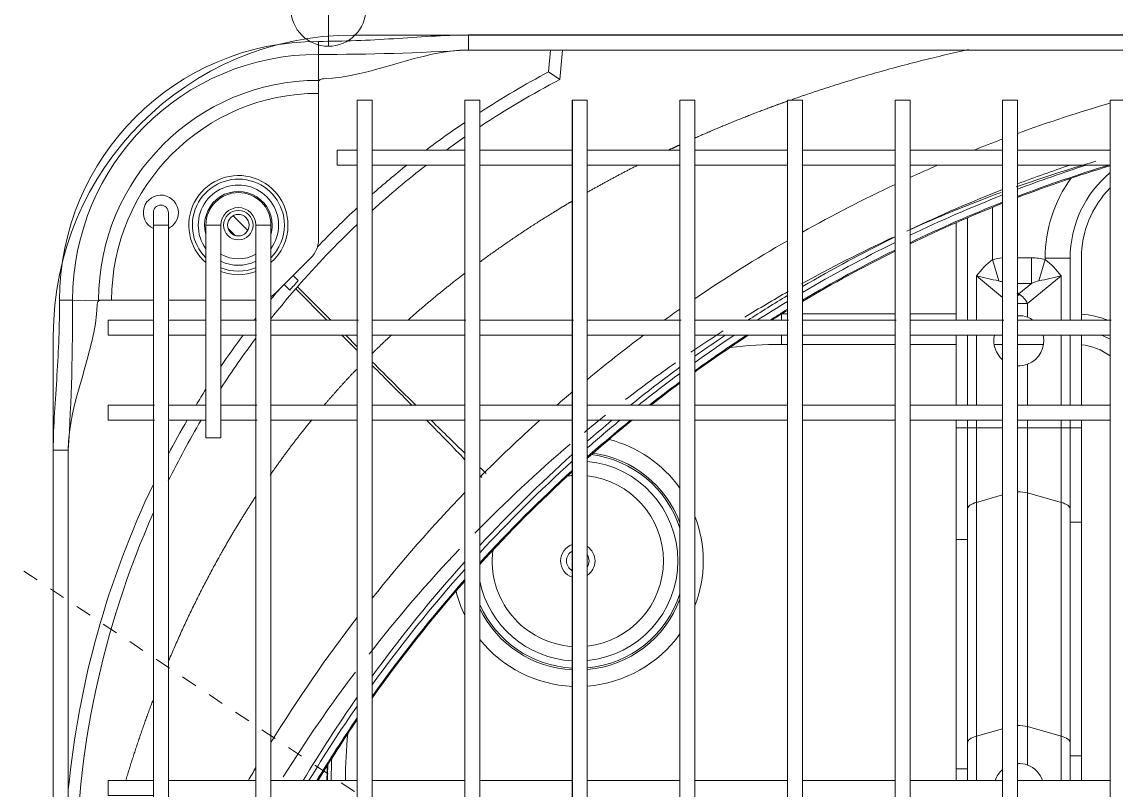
# Model space of a CAD drawing. Header units: millimetres. Extents: x 147619 to 200208, y -27981 to 8299.
# Drawn here: x 166151 to 166369.6, y -361.3 to -207.9 of the extents above; entities that cross this region are included whole.
import ezdxf

# ---------------------------------------------------------------- set-up
doc = ezdxf.new("R2010")
doc.units = ezdxf.units.MM
doc.linetypes.add('Dash', pattern=[6.35, 3.175, -3.175])
for name, color, linetype, lineweight in [('0-1', 7, 'Continuous', 5), ('A-DETL-WIDE', 7, 'Continuous', 80), ('G-IMPT', 7, 'Continuous', 5), ('M-EQPM', 7, 'Continuous', 5), ('M-EQPM-3', 7, 'Continuous', 80)]:
    doc.layers.add(name, color=color, linetype=linetype, lineweight=lineweight)
for name, color, linetype, lineweight, true_color in [('0-2', 7, 'Continuous', 5, 0x515151), ('G-IMPT-1', 5, 'Continuous', 5, 0x0000ff), ('G-IMPT-2', 7, 'Continuous', 5, 0x666666), ('M-EQPM-HDLN-1', 7, 'Dash', 5, 0x515151)]:
    doc.layers.add(name, color=color, linetype=linetype, lineweight=lineweight, true_color=true_color)

# ---------------------------------------------------------------- blocks, each defined once
blk = doc.blocks.new('TJ空调外机 - TJ空调外机1800_1200-1400100-10-003 三层空调通风平面图')
at = {"layer": 'M-EQPM-HDLN-1'}
blk.add_line((-900, 600), (900, -600), dxfattribs=at)
blk = doc.blocks.new('YXQH_AR_B9-20_rvt-1-10-003 三层空调通风平面图')
at = {"layer": '0-2'}
blk.add_blockref('TJ空调外机 - TJ空调外机1800_1200-1400100-10-003 三层空调通风平面图', (166560.01, -590.02), dxfattribs=at)
blk = doc.blocks.new('RUXYQ14BA - top_dwg-2991071-10-003 三层空调通风平面图')
at = {"layer": 'G-IMPT'}
for p, q in [((693.35, 223.41), (283.51, 223.41)), ((282.76, 203.41), (264.27, 203.41)), ((304.25, 203.41), (285.76, 203.41)), ((325.75, 203.41), (307.25, 203.41)), ((347.24, 203.41), (328.74, 203.41)), ((368.73, 203.41), (350.24, 203.41)), ((390.22, 203.41), (371.73, 203.41)), ((411.71, 203.41), (393.22, 203.41)), ((264.27, 200.42), (282.76, 200.42)), ((285.76, 200.42), (304.25, 200.42)), ((307.25, 200.42), (325.75, 200.42)), ((328.74, 200.42), (347.24, 200.42)), ((350.24, 200.42), (368.73, 200.42)), ((371.73, 200.42), (390.22, 200.42)), ((393.22, 200.42), (411.71, 200.42)), ((236.49, 190.3), (239.41, 187.38)), ((241.03, 188.42), (241.03, -336.37)), ((244.03, -336.37), (244.03, 188.42)), ((380.97, 188.93), (380.97, 169.43)), ((383.22, 189.9), (383.22, 169.43)), ((235.48, 187.78), (236.9, 186.37)), ((244.99, 174.89), (252.06, 181.96)), ((403.71, 181.83), (403.71, 169.43)), ((405.96, 181.83), (405.96, 169.43)), ((249.46, 177.33), (248.45, 178.35)), ((246.68, 176.58), (247.82, 175.44)), ((248.98, 175.68), (249.32, 176.08)), ((223.54, 173.43), (231.03, 173.43)), ((234.03, 173.43), (241.03, 173.43)), ((231.03, 169.43), (223.54, 169.43)), ((241.03, 169.43), (234.03, 169.43)), ((261.27, 169.43), (244.03, 169.43)), ((282.76, 169.43), (264.27, 169.43)), ((304.25, 169.43), (285.76, 169.43)), ((325.75, 169.43), (307.25, 169.43)), ((347.24, 169.43), (328.74, 169.43)), ((368.73, 169.43), (350.24, 169.43)), ((390.22, 169.43), (371.73, 169.43)), ((411.71, 169.43), (393.22, 169.43)), ((223.54, 166.43), (231.03, 166.43)), ((234.03, 166.43), (241.03, 166.43)), ((244.03, 166.43), (261.27, 166.43)), ((264.27, 166.43), (282.76, 166.43)), ((285.76, 166.43), (304.25, 166.43)), ((307.25, 166.43), (325.75, 166.43)), ((328.74, 166.43), (347.24, 166.43)), ((350.24, 166.43), (368.73, 166.43)), ((371.73, 166.43), (390.22, 166.43)), ((380.97, 166.43), (380.97, 152.43)), ((383.22, 166.43), (383.22, 152.43)), ((393.22, 166.43), (411.71, 166.43)), ((403.71, 166.43), (403.71, 152.43)), ((405.96, 166.43), (405.96, 152.43)), ((231.03, 152.43), (223.54, 152.43)), ((241.03, 152.43), (234.03, 152.43)), ((261.27, 152.43), (244.03, 152.43)), ((282.76, 152.43), (264.27, 152.43)), ((304.25, 152.43), (285.76, 152.43)), ((325.75, 152.43), (307.25, 152.43)), ((347.24, 152.43), (328.74, 152.43)), ((368.73, 152.43), (350.24, 152.43)), ((390.22, 152.43), (371.73, 152.43)), ((411.71, 152.43), (393.22, 152.43)), ((223.54, 149.44), (231.03, 149.44)), ((234.03, 149.44), (241.03, 149.44)), ((244.03, 149.44), (261.27, 149.44)), ((264.27, 149.44), (282.76, 149.44)), ((285.76, 149.44), (304.25, 149.44)), ((307.25, 149.44), (325.75, 149.44)), ((328.74, 149.44), (347.24, 149.44)), ((350.24, 149.44), (368.73, 149.44)), ((371.73, 149.44), (390.22, 149.44)), ((393.22, 149.44), (411.71, 149.44)), ((203.54, 143.44), (203.54, -291.39)), ((241.03, 77.46), (223.54, 77.46)), ((261.27, 77.46), (244.03, 77.46)), ((256.07, 77.47), (256.07, 77.46)), ((282.76, 77.46), (264.27, 77.46)), ((304.25, 77.46), (285.76, 77.46)), ((325.75, 77.46), (307.25, 77.46)), ((347.24, 77.46), (328.74, 77.46)), ((368.73, 77.46), (350.24, 77.46)), ((390.22, 77.46), (371.73, 77.46)), ((411.71, 77.46), (393.22, 77.46))]:
    blk.add_line(p, q, dxfattribs=at)
at = {"layer": 'G-IMPT', "flags": 128}
for points in [[(302.27, 223.41), (301.77, 217.51), (299.48, 219.03), (299.86, 223.41)], [(253.52, 185.49), (253.52, 214.75), (253.52, 216.98)], [(261.27, 203.41), (257.27, 203.41), (257.27, 200.42), (261.27, 200.42)], [(220.54, 190.92), (220.54, 188.42), (220.54, -336.37), (220.54, -338.87)], [(223.54, -338.87), (223.54, -336.37), (223.54, 188.42), (223.54, 190.92)], [(231.03, 188.42), (231.03, 145.94), (234.03, 145.94), (234.03, 188.42)], [(209.97, 173.43), (212.2, 173.43), (220.54, 173.43)], [(220.54, 169.43), (211.54, 169.43), (211.54, 166.43), (220.54, 166.43)], [(220.54, 152.43), (211.54, 152.43), (211.54, 149.44), (220.54, 149.44)], [(380.97, 149.44), (380.97, 147.91), (380.97, 125.63), (380.97, 79.77), (380.97, 77.46)], [(383.22, 149.44), (383.22, 147.91), (383.22, 125.63), (383.22, 79.77), (383.22, 77.46)], [(403.71, 149.44), (403.71, 147.91), (403.71, 129.06), (403.71, 82.37), (403.71, 77.46)], [(405.96, 149.44), (405.96, 147.91), (405.96, 129.06), (405.96, 82.37), (405.96, 77.46)], [(220.54, 77.46), (211.54, 77.46), (211.54, 74.47), (220.54, 74.47)]]:
    blk.add_lwpolyline(points, dxfattribs=at)
for points in [[(261.27, -361.36), (264.27, -361.36), (264.27, 213.41), (261.27, 213.41)], [(282.76, -361.36), (285.76, -361.36), (285.76, 213.41), (282.76, 213.41)], [(304.25, -361.36), (307.25, -361.36), (307.25, 213.41), (304.25, 213.41)], [(325.75, -361.36), (328.74, -361.36), (328.74, 213.41), (325.75, 213.41)], [(347.24, -361.36), (350.24, -361.36), (350.24, 213.41), (347.24, 213.41)], [(368.73, 213.41), (371.73, 213.41), (371.73, -361.36), (368.73, -361.36)], [(390.22, -361.36), (393.22, -361.36), (393.22, 213.41), (390.22, 213.41)], [(411.71, -361.36), (414.71, -361.36), (414.71, 213.41), (411.71, 213.41)]]:
    blk.add_lwpolyline(points, close=True, dxfattribs=at)
at = {"layer": 'G-IMPT'}
blk.add_circle((237.53, 188.42), 2.15, dxfattribs=at)
for centre, radius, start, end in [((255.52, 231.66), 7.5, 180, 360), ((385.02, 58.12), 182.23, 117.9932, 123.001), ((254.01, 217.01), 0.491, 136.5229, 182.8881), ((254.51, 216.33), 1.33, 89.2659, 129.7768), ((385.02, 58.24), 179.72, 117.5957, 123.5234), ((493.47, -68.44), 292.88, 106.2101, 110.0171), ((385.02, 58.12), 182.23, 124.1326, 127.1259), ((385.02, 58.24), 179.72, 124.678, 126.1191), ((493.47, -68.44), 292.88, 110.6428, 111.842), ((385.02, 58.24), 179.72, 127.7108, 132.2109), ((385.02, 58.12), 182.23, 128.661, 131.4975), ((493.47, -68.44), 292.88, 113.3682, 114.5621), ((493.47, -68.44), 281.09, 106.9623, 110.8956), ((493.47, -68.44), 280.89, 106.9228, 110.9111), ((425.96, 181.83), 22.24, 129.8253, 180), ((237.53, 188.42), 6.5, 90, 180), ((237.53, 188.42), 6.5, 0, 90), ((493.47, -68.44), 292.88, 115.2088, 119.2787), ((425.96, 181.83), 19.99, 135.4387, 180), ((222.04, 190.92), 3.5, 0, 244.6231), ((222.04, 190.92), 1.5, 0, 180), ((493.47, -68.44), 281.09, 111.5513, 115.666), ((493.47, -68.44), 280.89, 111.5674, 115.6856), ((222.04, 190.92), 3.5, 295.3769, 0), ((237.53, 188.42), 3.5, 0, 180), ((385.02, 58.12), 182.23, 132.7689, 136.2763), ((385.02, 58.24), 179.72, 133.5153, 139.0285), ((248.53, 185.49), 5, 314.9999, 0), ((493.47, -68.44), 292.88, 119.9535, 124.2245), ((493.47, -68.44), 281.09, 116.3461, 120.636), ((493.47, -68.44), 280.89, 116.3663, 120.6601), ((385.02, 58.01), 180.59, 138.6426, 139.4374), ((384.78, 58.01), 179.7, 139.0912, 141.5636), ((384.91, 58.01), 182.22, 139.7972, 140.6338), ((210.62, 172.44), 1.32, 140.189, 180.7683), ((209.94, 172.94), 0.489, 87.0221, 133.5669), ((241.46, 178.42), 5, 300.9451, 314.9999), ((493.47, -68.44), 292.88, 124.9371, 125.6913), ((493.47, -68.44), 281.09, 121.3491, 122.1933), ((493.47, -68.44), 280.89, 121.3739, 122.1285), ((384.91, 58.01), 182.22, 142.1449, 142.3044), ((393.47, 165.33), 5, 69.5077, 92.8738), ((393.47, 165.33), 5, 55.0229, 69.5077), ((384.91, 58.01), 182.22, 143.4867, 145.8902), ((493.47, -68.44), 292.88, 126.6849, 129.4806), ((493.47, -68.44), 280.89, 123.261, 125.906), ((493.47, -68.44), 281.09, 123.323, 125.8765), ((393.47, 165.33), 5, 167.3273, 229.4584), ((393.47, 165.33), 5, 290.4923, 12.6727), ((404.6, 152.44), 14.99, 61.6846, 68.9277), ((384.78, 58.01), 179.7, 143.1288, 147.0269), ((393.47, 165.33), 5, 267.0825, 290.4923), ((384.91, 58.01), 182.22, 147.61, 148.7878), ((493.47, -68.44), 281.09, 126.6345, 128.2053), ((493.47, -68.44), 280.89, 126.6649, 128.1534), ((493.47, -68.44), 292.88, 130.2448, 131.0487), ((384.78, 58.01), 179.7, 149.4156, 153.8099), ((384.91, 58.01), 182.22, 149.884, 152.321), ((493.47, -68.44), 292.88, 131.9342, 135.1695), ((493.47, -68.44), 280.89, 129.133, 131.5268), ((493.47, -68.44), 281.09, 129.1831, 131.4907), ((305.34, 121.33), 19.99, 0, 84.5028), ((493.47, -68.44), 281.09, 132.312, 137.6426), ((493.47, -68.44), 280.89, 132.3491, 137.6873), ((384.91, 58.01), 182.22, 154.425, 174.4291), ((493.47, -68.44), 292.88, 136.0078, 141.4969), ((384.78, 58.01), 179.7, 156.0674, 180), ((305.34, 121.34), 2.25, 118.8782, 241.1218), ((305.34, 121.34), 2.25, 0, 31.7465), ((305.34, 121.34), 2.25, 328.2535, 0), ((305.34, 121.33), 19.99, 275.4972, 0), ((493.47, -68.44), 281.09, 138.5579, 144.6284), ((493.47, -68.44), 280.89, 138.6041, 144.6859), ((305.34, 121.33), 19.99, 191.7055, 266.8928), ((493.47, -68.44), 292.88, 142.4492, 148.3956), ((493.47, -68.44), 281.09, 145.6985, 148.7291), ((493.47, -68.44), 280.89, 145.7583, 148.7043), ((346.04, 77.47), 89.96, 177.2039, 180), ((493.47, -68.44), 292.88, 149.5335, 150.1204), ((393.47, 75.87), 5, 130.5598, 161.0524), ((393.47, 75.87), 5, 69.5077, 92.9056), ((393.47, 75.87), 5, 18.8502, 69.5077)]:
    blk.add_arc(centre, radius, start, end, dxfattribs=at)
for points in [[(283.51, 223.41), (273.83, 223.41), (264.2, 218.01), (254.52, 217.65)], [(209.3, 172.43), (208.94, 162.75), (203.54, 153.12), (203.54, 143.44)]]:
    blk.add_open_spline(points, degree=3, dxfattribs=at)
at = {"layer": 'G-IMPT-1'}
blk.add_line((255.52, 246.65), (255.52, 224.16), dxfattribs=at)
at = {"layer": 'G-IMPT-2'}
for p, q in [((223.54, 188.42), (220.54, 188.42)), ((231.03, 188.42), (234.03, 188.42)), ((244.03, 188.42), (241.03, 188.42)), ((255.23, 169.43), (248.98, 175.68)), ((249.32, 176.08), (255.97, 169.43)), ((393.22, 176.77), (395.98, 176.77)), ((395.22, 170.01), (395.22, 172.76)), ((350.24, 170.69), (368.73, 170.69)), ((371.73, 170.69), (380.97, 170.69)), ((261.27, 163.39), (258.23, 166.43)), ((258.97, 166.43), (261.27, 164.13)), ((385.04, 152.43), (385.04, 166.43)), ((401.9, 152.43), (401.9, 166.43)), ((368.73, 164.59), (350.24, 164.59)), ((380.97, 164.59), (371.73, 164.59)), ((390.22, 164.59), (388.53, 164.59)), ((398.41, 164.59), (393.22, 164.59)), ((395.22, 152.43), (395.22, 160.65)), ((401.9, 86.34), (401.9, 133.04)), ((405.96, 129.06), (403.71, 129.06)), ((383.22, 125.63), (380.97, 125.63)), ((395.22, 80.55), (395.22, 88.23)), ((385.04, 77.46), (385.04, 86.34)), ((405.96, 82.37), (403.71, 82.37)), ((380.97, 79.77), (383.22, 79.77)), ((255.23, 77.46), (255.34, 77.47))]:
    blk.add_line(p, q, dxfattribs=at)
at = {"layer": 'G-IMPT-2', "flags": 128}
for points in [[(283.51, 223.41), (283.51, 226.41), (693.35, 226.41), (693.35, 223.41)], [(253.52, 225.14), (253.52, 222.54), (253.52, 217.35), (253.52, 216.98)], [(389.46, 177.29), (388.22, 181.54), (388.22, 191.98)], [(393.22, 174.91), (393.47, 174.7), (395.98, 176.77), (395.98, 181.9), (393.22, 181.9)], [(397.48, 177.29), (398.72, 181.54), (398.72, 181.83), (403.71, 181.83)], [(385.04, 169.43), (385.04, 178.27), (390.22, 174)], [(393.22, 172.76), (395.22, 172.76), (401.9, 178.27), (401.9, 169.43)], [(201.81, 173.43), (204.41, 173.43), (209.6, 173.29), (209.6, 173.43), (209.97, 173.43)], [(346.04, 169.43), (346.04, 170.69), (347.24, 170.69)], [(347.24, 164.59), (346.04, 164.59), (346.04, 166.43)], [(390.22, 147.91), (385.04, 147.91), (385.04, 149.44)], [(401.9, 149.44), (401.9, 147.91), (395.22, 147.91), (393.22, 147.91)], [(401.9, 77.46), (401.9, 86.34), (395.22, 88.23), (395.22, 134.93), (395.22, 147.91), (395.22, 149.44)], [(390.22, 134.51), (385.04, 133.04), (385.04, 147.91), (383.22, 147.91), (380.97, 147.91)], [(395.22, 134.93), (401.9, 133.04), (401.9, 147.91), (403.71, 147.91), (405.96, 147.91)], [(203.54, 143.44), (200.55, 143.44), (200.55, -291.39), (203.54, -291.39)], [(390.22, 87.81), (385.04, 86.34), (385.04, 133.04)], [(253.46, 77.47), (255.34, 77.47), (258.91, 77.47), (258.91, 77.46)], [(255.34, 77.47), (255.23, 77.47), (256.07, 77.47)]]:
    blk.add_lwpolyline(points, dxfattribs=at)
at = {"layer": 'G-IMPT-2'}
blk.add_circle((237.53, 188.42), 2.95, dxfattribs=at)
for centre, radius, start, end in [((253.52, 173.43), 51.71, 90, 180), ((254.65, 703.33), 480.79, 269.8657, 273.4414), ((253.52, 173.43), 49.11, 90, 180), ((253.52, 173.43), 43.92, 90, 180), ((253.52, 239.34), 22, 270, 270.3489), ((253.52, 173.43), 41.32, 90, 180), ((493.47, -68.44), 283.44, 108.4573, 110.7142), ((493.47, -68.44), 282.44, 107.8398, 110.7908), ((237.53, 188.42), 9.91, 0, 229.033), ((237.53, 188.42), 9.2, 0, 225.0915), ((425.96, 181.83), 27.24, 144.1774, 180), ((237.53, 188.42), 8.02, 0, 215.9289), ((237.53, 188.42), 6.75, 0, 195.7757), ((493.47, -68.44), 283.44, 111.3637, 115.4377), ((493.47, -68.44), 282.44, 111.443, 115.5342), ((237.53, 188.42), 9.2, 314.9085, 0), ((237.53, 188.42), 9.91, 310.967, 0), ((237.53, 188.42), 6.75, 344.2243, 0), ((237.53, 188.42), 8.02, 324.0711, 0), ((493.47, -68.44), 283.44, 116.1109, 120.3548), ((493.47, -68.44), 282.44, 116.2103, 120.4736), ((237.53, 188.42), 6.75, 238.7898, 301.2102), ((396.96, 169.83), 14.61, 126.7634, 144.7135), ((389.97, 169.83), 14.61, 35.2865, 53.2366), ((237.53, 188.42), 8.02, 244.15, 295.85), ((237.53, 188.42), 9.2, 247.6576, 292.3424), ((237.53, 188.42), 9.91, 249.3273, 290.6727), ((442.63, 427.54), 255.84, 256.9915, 258.005), ((344.31, 427.54), 255.84, 281.995, 283.0085), ((-276.38, 172.3), 480.8, 356.5586, 0.1343), ((493.47, -68.44), 283.44, 121.0599, 122.9408), ((493.47, -68.44), 282.44, 121.1821, 122.6266), ((404.6, 152.44), 18.25, 68.5796, 85.7129), ((493.47, -68.44), 283.44, 124.0394, 125.5334), ((493.47, -68.44), 282.44, 123.7381, 125.6783), ((346.04, 77.47), 87.13, 90, 96.7771), ((404.6, 152.44), 12.16, 54.1927, 83.5559), ((493.47, -68.44), 283.44, 126.2818, 128.8054), ((493.47, -68.44), 282.44, 126.4308, 128.5526), ((493.47, -68.44), 283.44, 129.7628, 131.0715), ((493.47, -68.44), 282.44, 129.5185, 131.2485), ((305.34, 121.33), 25.07, 35.5104, 75.5393), ((493.47, -68.44), 283.44, 131.8806, 137.1237), ((305.34, 121.33), 21.43, 17.8082, 82.5906), ((305.34, 121.33), 21.78, 20.4546, 81.7941), ((493.47, -68.44), 282.44, 132.0627, 137.3425), ((305.34, 121.33), 17.11, 93.6319, 96.6497), ((305.34, 121.33), 17.11, 0, 83.5719), ((305.34, 121.33), 25.07, 360, 20.993), ((305.34, 121.33), 17.11, 172.852, 266.3681), ((305.34, 121.34), 3.45, 108.3588, 251.6412), ((305.34, 121.34), 3.45, 0, 56.3169), ((493.47, -68.44), 283.44, 138.0222, 143.9641), ((305.34, 121.34), 3.45, 303.6831, 0), ((305.34, 121.33), 17.11, 276.4281, 0), ((305.34, 121.33), 25.07, 339.007, 0), ((493.47, -68.44), 282.44, 138.2481, 144.2437), ((305.34, 121.33), 25.07, 193.9624, 205.7818), ((305.34, 121.33), 21.43, 275.1261, 342.1918), ((305.34, 121.33), 21.78, 275.0444, 339.5454), ((305.34, 121.33), 21.43, 204.0356, 267.1022), ((305.34, 121.33), 21.78, 206.0028, 267.1483), ((305.34, 121.33), 25.07, 218.6622, 267.5227), ((305.34, 121.33), 25.07, 274.3811, 324.4896), ((493.47, -68.44), 283.44, 145.0076, 149.0174), ((493.47, -68.44), 282.44, 145.2983, 148.8956), ((346.04, 77.47), 87.13, 173.8182, 180), ((346.04, 77.47), 90.81, 178.1351, 180), ((346.04, 77.47), 90.7, 178.0171, 180)]:
    blk.add_arc(centre, radius, start, end, dxfattribs=at)
for centre, major_axis, ratio, start_param, end_param in [((399.52, 167.76), (-14.36, 11.85), 0.536964, 5.763687, 5.933046), ((387.41, 167.76), (14.36, 11.85), 0.536964, 0.350139, 0.576828), ((399.52, 167.76), (-11.36, 9.37), 0.186691, 5.809057, 5.933046), ((387.41, 167.76), (11.36, 9.37), 0.186691, 0.350139, 0.576828), ((393.47, 172.76), (1.75, 2.12), 0.536964, 0.993968, 1.11397), ((393.47, 172.76), (-1.75, 2.12), 0.536964, 4.295249, 5.289217), ((263.43, 163.53), (-29.58, 29.8), 0.026119, 1.625593, 1.927306), ((261.51, 161.59), (-29.79, 29.57), 0.026119, 4.370156, 4.645321), ((261.51, 161.59), (-29.79, 29.57), 0.026119, 3.942447, 4.260733), ((263.43, 163.53), (-29.58, 29.8), 0.026119, 2.039718, 2.312428), ((263.43, 163.53), (-29.58, 29.8), 0.026119, 2.458279, 2.522392), ((261.51, 161.59), (-29.79, 29.57), 0.026119, 3.761698, 3.781723), ((393.47, 134.2), (2.75, 0), 0.342874, 0.880829, 1.661831), ((388.22, 131.72), (5, 0), 0.342874, 2.260763, 3.141593), ((398.72, 131.72), (5, 0), 0.342874, 0, 0.880829), ((393.47, 87.51), (2.75, 0), 0.342874, 0.880829, 1.661831), ((388.22, 85.02), (5, 0), 0.342874, 2.260763, 3.141593), ((398.72, 85.02), (5, 0), 0.342874, 0, 0.880829)]:
    blk.add_ellipse(centre, major_axis=major_axis, ratio=ratio, start_param=start_param, end_param=end_param, dxfattribs=at)
for points, degree, knots in [([(253.52, 225.14), (256.03, 225.14), (258.53, 225.19), (263.53, 225.38), (266.03, 225.51), (271.02, 225.83), (273.52, 226.01), (278.51, 226.3), (281.01, 226.41), (283.51, 226.41)], 3, [0, 0, 0, 0, 0.25, 0.25, 0.5, 0.5, 0.75, 0.75, 1, 1, 1, 1]), ([(328.72, 205.81), (335.86, 208.99), (343.34, 211.78), (345.26, 212.5), (347.2, 213.19)], 2, [0.4166586, 0.4166586, 0.4166586, 0.5, 0.5, 0.5228641, 0.5228641, 0.5228641]), ([(285.72, 181.01), (292.99, 186.37), (300.87, 191.21), (302.53, 192.23), (304.22, 193.22)], 2, [0.1543094, 0.1543094, 0.1543094, 0.25, 0.25, 0.2708771, 0.2708771, 0.2708771]), ([(271.49, 169.53), (276.24, 173.73), (281.32, 177.68), (281.99, 178.21), (282.68, 178.73)], 2, [0.05843563, 0.05843563, 0.05843563, 0.125, 0.125, 0.13412664, 0.13412664, 0.13412664]), ([(200.55, 143.44), (200.55, 145.94), (200.65, 148.44), (200.95, 153.44), (201.13, 155.93), (201.44, 160.93), (201.58, 163.42), (201.76, 168.42), (201.81, 170.92), (201.81, 173.43)], 3, [0, 0, 0, 0, 0.25, 0.25, 0.5, 0.5, 0.75, 0.75, 1, 1, 1, 1]), ([(243.85, 138.44), (247.17, 143.23), (250.75, 147.72), (251.46, 148.62), (252.19, 149.51)], 2, [0.79672013, 0.79672013, 0.79672013, 0.875, 0.875, 0.8902671, 0.8902671, 0.8902671]), ([(223.49, 101.12), (228.07, 112.04), (233.63, 122.03), (236.66, 127.48), (239.96, 132.63), (240.46, 133.4), (240.96, 134.17)], 2, [0.5091326, 0.5091326, 0.5091326, 0.6666667, 0.6666667, 0.75, 0.75, 0.7621915, 0.7621915, 0.7621915])]:
    blk.add_open_spline(points, degree=degree, knots=knots, dxfattribs=at)
for points in [[(348.15, 213.52), (364.95, 219.44), (383.44, 223.5)], [(323.56, 203.45), (324.64, 203.96), (325.72, 204.46)], [(307.22, 194.96), (312.24, 197.83), (317.48, 200.48)], [(264.24, 162.77), (266.19, 164.68), (268.2, 166.54)], [(254.76, 152.58), (257.89, 156.24), (261.18, 159.66)], [(215.03, 77.49), (217.5, 85.69), (220.44, 93.46)]]:
    blk.add_open_spline(points, degree=2, dxfattribs=at)
blk = doc.blocks.new('RUXYQ14BA - top_dwg-V221-10-003 三层空调通风平面图')
at = {"layer": 'A-DETL-WIDE'}
blk.add_ellipse((393.47, 172.76), major_axis=(1.75, 2.12), ratio=0.536964, start_param=0.993968, end_param=1.11397, dxfattribs=at)
at = {"layer": 'G-IMPT'}
for p, q in [((693.35, 223.41), (283.51, 223.41)), ((282.76, 203.41), (264.27, 203.41)), ((304.25, 203.41), (285.76, 203.41)), ((325.75, 203.41), (307.25, 203.41)), ((347.24, 203.41), (328.74, 203.41)), ((368.73, 203.41), (350.24, 203.41)), ((390.22, 203.41), (371.73, 203.41)), ((411.71, 203.41), (393.22, 203.41)), ((264.27, 200.42), (282.76, 200.42)), ((285.76, 200.42), (304.25, 200.42)), ((307.25, 200.42), (325.75, 200.42)), ((328.74, 200.42), (347.24, 200.42)), ((350.24, 200.42), (368.73, 200.42)), ((371.73, 200.42), (390.22, 200.42)), ((393.22, 200.42), (411.71, 200.42)), ((236.49, 190.3), (239.41, 187.38)), ((241.03, 188.42), (241.03, -336.37)), ((244.03, -336.37), (244.03, 188.42)), ((380.97, 188.93), (380.97, 169.43)), ((383.22, 189.9), (383.22, 169.43)), ((235.48, 187.78), (236.9, 186.37)), ((244.99, 174.89), (252.06, 181.96)), ((403.71, 181.83), (403.71, 169.43)), ((405.96, 181.83), (405.96, 169.43)), ((249.46, 177.33), (248.45, 178.35)), ((246.68, 176.58), (247.82, 175.44)), ((248.98, 175.68), (249.32, 176.08)), ((223.54, 173.43), (231.03, 173.43)), ((234.03, 173.43), (241.03, 173.43)), ((231.03, 169.43), (223.54, 169.43)), ((241.03, 169.43), (234.03, 169.43)), ((261.27, 169.43), (244.03, 169.43)), ((282.76, 169.43), (264.27, 169.43)), ((304.25, 169.43), (285.76, 169.43)), ((325.75, 169.43), (307.25, 169.43)), ((347.24, 169.43), (328.74, 169.43)), ((368.73, 169.43), (350.24, 169.43)), ((390.22, 169.43), (371.73, 169.43)), ((411.71, 169.43), (393.22, 169.43)), ((223.54, 166.43), (231.03, 166.43)), ((234.03, 166.43), (241.03, 166.43)), ((244.03, 166.43), (261.27, 166.43)), ((264.27, 166.43), (282.76, 166.43)), ((285.76, 166.43), (304.25, 166.43)), ((307.25, 166.43), (325.75, 166.43)), ((328.74, 166.43), (347.24, 166.43)), ((350.24, 166.43), (368.73, 166.43)), ((371.73, 166.43), (390.22, 166.43)), ((380.97, 166.43), (380.97, 152.43)), ((383.22, 166.43), (383.22, 152.43)), ((393.22, 166.43), (411.71, 166.43)), ((403.71, 166.43), (403.71, 152.43)), ((405.96, 166.43), (405.96, 152.43)), ((231.03, 152.43), (223.54, 152.43)), ((241.03, 152.43), (234.03, 152.43)), ((261.27, 152.43), (244.03, 152.43)), ((282.76, 152.43), (264.27, 152.43)), ((304.25, 152.43), (285.76, 152.43)), ((325.75, 152.43), (307.25, 152.43)), ((347.24, 152.43), (328.74, 152.43)), ((368.73, 152.43), (350.24, 152.43)), ((390.22, 152.43), (371.73, 152.43)), ((411.71, 152.43), (393.22, 152.43)), ((223.54, 149.44), (231.03, 149.44)), ((234.03, 149.44), (241.03, 149.44)), ((244.03, 149.44), (261.27, 149.44)), ((264.27, 149.44), (282.76, 149.44)), ((285.76, 149.44), (304.25, 149.44)), ((307.25, 149.44), (325.75, 149.44)), ((328.74, 149.44), (347.24, 149.44)), ((350.24, 149.44), (368.73, 149.44)), ((371.73, 149.44), (390.22, 149.44)), ((393.22, 149.44), (411.71, 149.44)), ((203.54, 143.44), (203.54, -291.39)), ((241.03, 77.46), (223.54, 77.46)), ((261.27, 77.46), (244.03, 77.46)), ((256.07, 77.47), (256.07, 77.46)), ((282.76, 77.46), (264.27, 77.46)), ((304.25, 77.46), (285.76, 77.46)), ((325.75, 77.46), (307.25, 77.46)), ((347.24, 77.46), (328.74, 77.46)), ((368.73, 77.46), (350.24, 77.46)), ((390.22, 77.46), (371.73, 77.46)), ((411.71, 77.46), (393.22, 77.46))]:
    blk.add_line(p, q, dxfattribs=at)
at = {"layer": 'G-IMPT', "flags": 128}
for points in [[(302.27, 223.41), (301.77, 217.51), (299.48, 219.03), (299.86, 223.41)], [(253.52, 185.49), (253.52, 214.75), (253.52, 216.98)], [(261.27, 203.41), (257.27, 203.41), (257.27, 200.42), (261.27, 200.42)], [(220.54, 190.92), (220.54, 188.42), (220.54, -336.37), (220.54, -338.87)], [(223.54, -338.87), (223.54, -336.37), (223.54, 188.42), (223.54, 190.92)], [(231.03, 188.42), (231.03, 145.94), (234.03, 145.94), (234.03, 188.42)], [(209.97, 173.43), (212.2, 173.43), (220.54, 173.43)], [(220.54, 169.43), (211.54, 169.43), (211.54, 166.43), (220.54, 166.43)], [(220.54, 152.43), (211.54, 152.43), (211.54, 149.44), (220.54, 149.44)], [(380.97, 149.44), (380.97, 147.91), (380.97, 125.63), (380.97, 79.77), (380.97, 77.46)], [(383.22, 149.44), (383.22, 147.91), (383.22, 125.63), (383.22, 79.77), (383.22, 77.46)], [(403.71, 149.44), (403.71, 147.91), (403.71, 129.06), (403.71, 82.37), (403.71, 77.46)], [(405.96, 149.44), (405.96, 147.91), (405.96, 129.06), (405.96, 82.37), (405.96, 77.46)], [(220.54, 77.46), (211.54, 77.46), (211.54, 74.47), (220.54, 74.47)]]:
    blk.add_lwpolyline(points, dxfattribs=at)
for points in [[(261.27, -361.36), (264.27, -361.36), (264.27, 213.41), (261.27, 213.41)], [(282.76, -361.36), (285.76, -361.36), (285.76, 213.41), (282.76, 213.41)], [(304.25, -361.36), (307.25, -361.36), (307.25, 213.41), (304.25, 213.41)], [(325.75, -361.36), (328.74, -361.36), (328.74, 213.41), (325.75, 213.41)], [(347.24, -361.36), (350.24, -361.36), (350.24, 213.41), (347.24, 213.41)], [(368.73, 213.41), (371.73, 213.41), (371.73, -361.36), (368.73, -361.36)], [(390.22, -361.36), (393.22, -361.36), (393.22, 213.41), (390.22, 213.41)], [(411.71, -361.36), (414.71, -361.36), (414.71, 213.41), (411.71, 213.41)]]:
    blk.add_lwpolyline(points, close=True, dxfattribs=at)
at = {"layer": 'G-IMPT'}
blk.add_circle((237.53, 188.42), 2.15, dxfattribs=at)
for centre, radius, start, end in [((255.52, 231.66), 7.5, 180, 360), ((385.02, 58.12), 182.23, 117.9932, 123.001), ((254.01, 217.01), 0.491, 136.5229, 182.8881), ((254.51, 216.33), 1.33, 89.2659, 129.7768), ((385.02, 58.24), 179.72, 117.5957, 123.5234), ((493.47, -68.44), 292.88, 106.2101, 110.0171), ((385.02, 58.12), 182.23, 124.1326, 127.1259), ((385.02, 58.24), 179.72, 124.678, 126.1191), ((493.47, -68.44), 292.88, 110.6428, 111.842), ((385.02, 58.24), 179.72, 127.7108, 132.2109), ((385.02, 58.12), 182.23, 128.661, 131.4975), ((493.47, -68.44), 292.88, 113.3682, 114.5621), ((493.47, -68.44), 281.09, 106.9623, 110.8956), ((493.47, -68.44), 280.89, 106.9228, 110.9111), ((425.96, 181.83), 22.24, 129.8253, 180), ((237.53, 188.42), 6.5, 90, 180), ((237.53, 188.42), 6.5, 0, 90), ((493.47, -68.44), 292.88, 115.2088, 119.2787), ((425.96, 181.83), 19.99, 135.4387, 180), ((222.04, 190.92), 3.5, 0, 244.6231), ((222.04, 190.92), 1.5, 0, 180), ((493.47, -68.44), 281.09, 111.5513, 115.666), ((493.47, -68.44), 280.89, 111.5674, 115.6856), ((222.04, 190.92), 3.5, 295.3769, 0), ((237.53, 188.42), 3.5, 0, 180), ((385.02, 58.12), 182.23, 132.7689, 136.2763), ((385.02, 58.24), 179.72, 133.5153, 139.0285), ((248.53, 185.49), 5, 314.9999, 0), ((493.47, -68.44), 292.88, 119.9535, 124.2245), ((493.47, -68.44), 281.09, 116.3461, 120.636), ((493.47, -68.44), 280.89, 116.3663, 120.6601), ((385.02, 58.01), 180.59, 138.6426, 139.4374), ((384.78, 58.01), 179.7, 139.0912, 141.5636), ((384.91, 58.01), 182.22, 139.7972, 140.6338), ((210.62, 172.44), 1.32, 140.189, 180.7683), ((209.94, 172.94), 0.489, 87.0221, 133.5669), ((241.46, 178.42), 5, 300.9451, 314.9999), ((493.47, -68.44), 292.88, 124.9371, 125.6913), ((493.47, -68.44), 281.09, 121.3491, 122.1933), ((493.47, -68.44), 280.89, 121.3739, 122.1285), ((384.91, 58.01), 182.22, 142.1449, 142.3044), ((393.47, 165.33), 5, 69.5077, 92.8738), ((393.47, 165.33), 5, 55.0229, 69.5077), ((384.91, 58.01), 182.22, 143.4867, 145.8902), ((493.47, -68.44), 292.88, 126.6849, 129.4806), ((493.47, -68.44), 280.89, 123.261, 125.906), ((493.47, -68.44), 281.09, 123.323, 125.8765), ((393.47, 165.33), 5, 167.3273, 229.4584), ((393.47, 165.33), 5, 290.4923, 12.6727), ((404.6, 152.44), 14.99, 61.6846, 68.9277), ((384.78, 58.01), 179.7, 143.1288, 147.0269), ((393.47, 165.33), 5, 267.0825, 290.4923), ((384.91, 58.01), 182.22, 147.61, 148.7878), ((493.47, -68.44), 281.09, 126.6345, 128.2053), ((493.47, -68.44), 280.89, 126.6649, 128.1534), ((493.47, -68.44), 292.88, 130.2448, 131.0487), ((384.78, 58.01), 179.7, 149.4156, 153.8099), ((384.91, 58.01), 182.22, 149.884, 152.321), ((493.47, -68.44), 292.88, 131.9342, 135.1695), ((493.47, -68.44), 280.89, 129.133, 131.5268), ((493.47, -68.44), 281.09, 129.1831, 131.4907), ((305.34, 121.33), 19.99, 0, 84.5028), ((493.47, -68.44), 281.09, 132.312, 137.6426), ((493.47, -68.44), 280.89, 132.3491, 137.6873), ((384.91, 58.01), 182.22, 154.425, 174.4291), ((493.47, -68.44), 292.88, 136.0078, 141.4969), ((384.78, 58.01), 179.7, 156.0674, 180), ((305.34, 121.34), 2.25, 118.8782, 241.1218), ((305.34, 121.34), 2.25, 0, 31.7465), ((305.34, 121.34), 2.25, 328.2535, 0), ((305.34, 121.33), 19.99, 275.4972, 0), ((493.47, -68.44), 281.09, 138.5579, 144.6284), ((493.47, -68.44), 280.89, 138.6041, 144.6859), ((305.34, 121.33), 19.99, 191.7055, 266.8928), ((493.47, -68.44), 292.88, 142.4492, 148.3956), ((493.47, -68.44), 281.09, 145.6985, 148.7291), ((493.47, -68.44), 280.89, 145.7583, 148.7043), ((346.04, 77.47), 89.96, 177.2039, 180), ((493.47, -68.44), 292.88, 149.5335, 150.1204), ((393.47, 75.87), 5, 130.5598, 161.0524), ((393.47, 75.87), 5, 69.5077, 92.9056), ((393.47, 75.87), 5, 18.8502, 69.5077)]:
    blk.add_arc(centre, radius, start, end, dxfattribs=at)
for points in [[(283.51, 223.41), (273.83, 223.41), (264.2, 218.01), (254.52, 217.65)], [(209.3, 172.43), (208.94, 162.75), (203.54, 153.12), (203.54, 143.44)]]:
    blk.add_open_spline(points, degree=3, dxfattribs=at)
at = {"layer": 'G-IMPT-1'}
blk.add_line((255.52, 246.65), (255.52, 224.16), dxfattribs=at)
at = {"layer": 'G-IMPT-2'}
for p, q in [((223.54, 188.42), (220.54, 188.42)), ((231.03, 188.42), (234.03, 188.42)), ((244.03, 188.42), (241.03, 188.42)), ((255.23, 169.43), (248.98, 175.68)), ((249.32, 176.08), (255.97, 169.43)), ((393.22, 176.77), (395.98, 176.77)), ((395.22, 170.01), (395.22, 172.76)), ((350.24, 170.69), (368.73, 170.69)), ((371.73, 170.69), (380.97, 170.69)), ((261.27, 163.39), (258.23, 166.43)), ((258.97, 166.43), (261.27, 164.13)), ((385.04, 152.43), (385.04, 166.43)), ((401.9, 152.43), (401.9, 166.43)), ((368.73, 164.59), (350.24, 164.59)), ((380.97, 164.59), (371.73, 164.59)), ((390.22, 164.59), (388.53, 164.59)), ((398.41, 164.59), (393.22, 164.59)), ((395.22, 152.43), (395.22, 160.65)), ((401.9, 86.34), (401.9, 133.04)), ((405.96, 129.06), (403.71, 129.06)), ((383.22, 125.63), (380.97, 125.63)), ((395.22, 80.55), (395.22, 88.23)), ((385.04, 77.46), (385.04, 86.34)), ((405.96, 82.37), (403.71, 82.37)), ((380.97, 79.77), (383.22, 79.77)), ((255.23, 77.46), (255.34, 77.47))]:
    blk.add_line(p, q, dxfattribs=at)
at = {"layer": 'G-IMPT-2', "flags": 128}
for points in [[(283.51, 223.41), (283.51, 226.41), (693.35, 226.41), (693.35, 223.41)], [(253.52, 225.14), (253.52, 222.54), (253.52, 217.35), (253.52, 216.98)], [(389.46, 177.29), (388.22, 181.54), (388.22, 191.98)], [(393.22, 174.91), (393.47, 174.7), (395.98, 176.77), (395.98, 181.9), (393.22, 181.9)], [(397.48, 177.29), (398.72, 181.54), (398.72, 181.83), (403.71, 181.83)], [(385.04, 169.43), (385.04, 178.27), (390.22, 174)], [(393.22, 172.76), (395.22, 172.76), (401.9, 178.27), (401.9, 169.43)], [(201.81, 173.43), (204.41, 173.43), (209.6, 173.29), (209.6, 173.43), (209.97, 173.43)], [(346.04, 169.43), (346.04, 170.69), (347.24, 170.69)], [(347.24, 164.59), (346.04, 164.59), (346.04, 166.43)], [(390.22, 147.91), (385.04, 147.91), (385.04, 149.44)], [(401.9, 149.44), (401.9, 147.91), (395.22, 147.91), (393.22, 147.91)], [(401.9, 77.46), (401.9, 86.34), (395.22, 88.23), (395.22, 134.93), (395.22, 147.91), (395.22, 149.44)], [(390.22, 134.51), (385.04, 133.04), (385.04, 147.91), (383.22, 147.91), (380.97, 147.91)], [(395.22, 134.93), (401.9, 133.04), (401.9, 147.91), (403.71, 147.91), (405.96, 147.91)], [(203.54, 143.44), (200.55, 143.44), (200.55, -291.39), (203.54, -291.39)], [(390.22, 87.81), (385.04, 86.34), (385.04, 133.04)], [(253.46, 77.47), (255.34, 77.47), (258.91, 77.47), (258.91, 77.46)], [(255.34, 77.47), (255.23, 77.47), (256.07, 77.47)]]:
    blk.add_lwpolyline(points, dxfattribs=at)
at = {"layer": 'G-IMPT-2'}
blk.add_circle((237.53, 188.42), 2.95, dxfattribs=at)
for centre, radius, start, end in [((253.52, 173.43), 51.71, 90, 180), ((254.65, 703.33), 480.79, 269.8657, 273.4414), ((253.52, 173.43), 49.11, 90, 180), ((253.52, 173.43), 43.92, 90, 180), ((253.52, 239.34), 22, 270, 270.3489), ((253.52, 173.43), 41.32, 90, 180), ((493.47, -68.44), 283.44, 108.4573, 110.7142), ((493.47, -68.44), 282.44, 107.8398, 110.7908), ((237.53, 188.42), 9.91, 0, 229.033), ((237.53, 188.42), 9.2, 0, 225.0915), ((425.96, 181.83), 27.24, 144.1774, 180), ((237.53, 188.42), 8.02, 0, 215.9289), ((237.53, 188.42), 6.75, 0, 195.7757), ((493.47, -68.44), 283.44, 111.3637, 115.4377), ((493.47, -68.44), 282.44, 111.443, 115.5342), ((237.53, 188.42), 9.2, 314.9085, 0), ((237.53, 188.42), 9.91, 310.967, 0), ((237.53, 188.42), 6.75, 344.2243, 0), ((237.53, 188.42), 8.02, 324.0711, 0), ((493.47, -68.44), 283.44, 116.1109, 120.3548), ((493.47, -68.44), 282.44, 116.2103, 120.4736), ((237.53, 188.42), 6.75, 238.7898, 301.2102), ((396.96, 169.83), 14.61, 126.7634, 144.7135), ((389.97, 169.83), 14.61, 35.2865, 53.2366), ((237.53, 188.42), 8.02, 244.15, 295.85), ((237.53, 188.42), 9.2, 247.6576, 292.3424), ((237.53, 188.42), 9.91, 249.3273, 290.6727), ((442.63, 427.54), 255.84, 256.9915, 258.005), ((344.31, 427.54), 255.84, 281.995, 283.0085), ((-276.38, 172.3), 480.8, 356.5586, 0.1343), ((493.47, -68.44), 283.44, 121.0599, 122.9408), ((493.47, -68.44), 282.44, 121.1821, 122.6266), ((404.6, 152.44), 18.25, 68.5796, 85.7129), ((493.47, -68.44), 283.44, 124.0394, 125.5334), ((493.47, -68.44), 282.44, 123.7381, 125.6783), ((346.04, 77.47), 87.13, 90, 96.7771), ((404.6, 152.44), 12.16, 54.1927, 83.5559), ((493.47, -68.44), 283.44, 126.2818, 128.8054), ((493.47, -68.44), 282.44, 126.4308, 128.5526), ((493.47, -68.44), 283.44, 129.7628, 131.0715), ((493.47, -68.44), 282.44, 129.5185, 131.2485), ((305.34, 121.33), 25.07, 35.5104, 75.5393), ((493.47, -68.44), 283.44, 131.8806, 137.1237), ((305.34, 121.33), 21.43, 17.8082, 82.5906), ((305.34, 121.33), 21.78, 20.4546, 81.7941), ((493.47, -68.44), 282.44, 132.0627, 137.3425), ((305.34, 121.33), 17.11, 93.6319, 96.6497), ((305.34, 121.33), 17.11, 0, 83.5719), ((305.34, 121.33), 25.07, 360, 20.993), ((305.34, 121.33), 17.11, 172.852, 266.3681), ((305.34, 121.34), 3.45, 108.3588, 251.6412), ((305.34, 121.34), 3.45, 0, 56.3169), ((493.47, -68.44), 283.44, 138.0222, 143.9641), ((305.34, 121.34), 3.45, 303.6831, 0), ((305.34, 121.33), 17.11, 276.4281, 0), ((305.34, 121.33), 25.07, 339.007, 0), ((493.47, -68.44), 282.44, 138.2481, 144.2437), ((305.34, 121.33), 25.07, 193.9624, 205.7818), ((305.34, 121.33), 21.43, 275.1261, 342.1918), ((305.34, 121.33), 21.78, 275.0444, 339.5454), ((305.34, 121.33), 21.43, 204.0356, 267.1022), ((305.34, 121.33), 21.78, 206.0028, 267.1483), ((305.34, 121.33), 25.07, 218.6622, 267.5227), ((305.34, 121.33), 25.07, 274.3811, 324.4896), ((493.47, -68.44), 283.44, 145.0076, 149.0174), ((493.47, -68.44), 282.44, 145.2983, 148.8956), ((346.04, 77.47), 87.13, 173.8182, 180), ((346.04, 77.47), 90.81, 178.1351, 180), ((346.04, 77.47), 90.7, 178.0171, 180)]:
    blk.add_arc(centre, radius, start, end, dxfattribs=at)
for centre, major_axis, ratio, start_param, end_param in [((399.52, 167.76), (-14.36, 11.85), 0.536964, 5.763687, 5.933046), ((387.41, 167.76), (14.36, 11.85), 0.536964, 0.350139, 0.576828), ((399.52, 167.76), (-11.36, 9.37), 0.186691, 5.809057, 5.933046), ((387.41, 167.76), (11.36, 9.37), 0.186691, 0.350139, 0.576828), ((393.47, 172.76), (1.75, 2.12), 0.536964, 0.993968, 1.11397), ((393.47, 172.76), (-1.75, 2.12), 0.536964, 4.295249, 5.289217), ((263.43, 163.53), (-29.58, 29.8), 0.026119, 1.625593, 1.927306), ((261.51, 161.59), (-29.79, 29.57), 0.026119, 4.370156, 4.645321), ((261.51, 161.59), (-29.79, 29.57), 0.026119, 3.942447, 4.260733), ((263.43, 163.53), (-29.58, 29.8), 0.026119, 2.039718, 2.312428), ((263.43, 163.53), (-29.58, 29.8), 0.026119, 2.458279, 2.522392), ((261.51, 161.59), (-29.79, 29.57), 0.026119, 3.761698, 3.781723), ((393.47, 134.2), (2.75, 0), 0.342874, 0.880829, 1.661831), ((388.22, 131.72), (5, 0), 0.342874, 2.260763, 3.141593), ((398.72, 131.72), (5, 0), 0.342874, 0, 0.880829), ((393.47, 87.51), (2.75, 0), 0.342874, 0.880829, 1.661831), ((388.22, 85.02), (5, 0), 0.342874, 2.260763, 3.141593), ((398.72, 85.02), (5, 0), 0.342874, 0, 0.880829)]:
    blk.add_ellipse(centre, major_axis=major_axis, ratio=ratio, start_param=start_param, end_param=end_param, dxfattribs=at)
for points, degree, knots in [([(253.52, 225.14), (256.03, 225.14), (258.53, 225.19), (263.53, 225.38), (266.03, 225.51), (271.02, 225.83), (273.52, 226.01), (278.51, 226.3), (281.01, 226.41), (283.51, 226.41)], 3, [0, 0, 0, 0, 0.25, 0.25, 0.5, 0.5, 0.75, 0.75, 1, 1, 1, 1]), ([(328.72, 205.81), (335.86, 208.99), (343.34, 211.78), (345.26, 212.5), (347.2, 213.19)], 2, [0.4166586, 0.4166586, 0.4166586, 0.5, 0.5, 0.5228641, 0.5228641, 0.5228641]), ([(285.72, 181.01), (292.99, 186.37), (300.87, 191.21), (302.53, 192.23), (304.22, 193.22)], 2, [0.1543094, 0.1543094, 0.1543094, 0.25, 0.25, 0.2708771, 0.2708771, 0.2708771]), ([(271.49, 169.53), (276.24, 173.73), (281.32, 177.68), (281.99, 178.21), (282.68, 178.73)], 2, [0.05843563, 0.05843563, 0.05843563, 0.125, 0.125, 0.13412664, 0.13412664, 0.13412664]), ([(200.55, 143.44), (200.55, 145.94), (200.65, 148.44), (200.95, 153.44), (201.13, 155.93), (201.44, 160.93), (201.58, 163.42), (201.76, 168.42), (201.81, 170.92), (201.81, 173.43)], 3, [0, 0, 0, 0, 0.25, 0.25, 0.5, 0.5, 0.75, 0.75, 1, 1, 1, 1]), ([(243.85, 138.44), (247.17, 143.23), (250.75, 147.72), (251.46, 148.62), (252.19, 149.51)], 2, [0.79672013, 0.79672013, 0.79672013, 0.875, 0.875, 0.8902671, 0.8902671, 0.8902671]), ([(223.49, 101.12), (228.07, 112.04), (233.63, 122.03), (236.66, 127.48), (239.96, 132.63), (240.46, 133.4), (240.96, 134.17)], 2, [0.5091326, 0.5091326, 0.5091326, 0.6666667, 0.6666667, 0.75, 0.75, 0.7621915, 0.7621915, 0.7621915])]:
    blk.add_open_spline(points, degree=degree, knots=knots, dxfattribs=at)
for points in [[(348.15, 213.52), (364.95, 219.44), (383.44, 223.5)], [(323.56, 203.45), (324.64, 203.96), (325.72, 204.46)], [(307.22, 194.96), (312.24, 197.83), (317.48, 200.48)], [(264.24, 162.77), (266.19, 164.68), (268.2, 166.54)], [(254.76, 152.58), (257.89, 156.24), (261.18, 159.66)], [(215.03, 77.49), (217.5, 85.69), (220.44, 93.46)]]:
    blk.add_open_spline(points, degree=2, dxfattribs=at)
blk = doc.blocks.new('RUXYQ14BA - RUXYQ14BA-2991177-10-003 三层空调通风平面图')
at = {"layer": 'M-EQPM'}
for p, q in [((-532.76, 739.5), (-76.99, 739.5)), ((-529.04, 726.51), (-532.04, 726.51)), ((-532.04, 726.51), (-532.04, 151.74)), ((-529.04, 151.74), (-529.04, 726.51)), ((-507.55, 726.51), (-510.55, 726.51)), ((-510.55, 726.51), (-510.55, 151.74)), ((-507.55, 151.74), (-507.55, 726.51)), ((-486.06, 726.51), (-489.05, 726.51)), ((-489.05, 726.51), (-489.05, 151.74)), ((-486.06, 151.74), (-486.06, 726.51)), ((-464.56, 726.51), (-467.56, 726.51)), ((-467.56, 726.51), (-467.56, 151.74)), ((-464.56, 151.74), (-464.56, 726.51)), ((-443.07, 726.51), (-446.07, 726.51)), ((-446.07, 726.51), (-446.07, 151.74)), ((-443.07, 151.74), (-443.07, 726.51)), ((-421.58, 726.51), (-424.58, 726.51)), ((-424.58, 726.51), (-424.58, 151.74)), ((-421.58, 151.74), (-421.58, 726.51)), ((-400.09, 726.51), (-403.09, 726.51)), ((-403.09, 726.51), (-403.09, 151.74)), ((-400.09, 151.74), (-400.09, 726.51)), ((-378.6, 726.51), (-381.6, 726.51)), ((-381.6, 726.51), (-381.6, 151.74)), ((-531.98, 716.51), (-536.04, 716.51)), ((-536.04, 716.51), (-536.04, 713.51)), ((-510.49, 716.51), (-529.04, 716.51)), ((-489, 716.51), (-507.55, 716.51)), ((-467.51, 716.51), (-486.06, 716.51)), ((-446.02, 716.51), (-464.56, 716.51)), ((-424.53, 716.51), (-443.07, 716.51)), ((-403.04, 716.51), (-421.58, 716.51)), ((-381.55, 716.51), (-400.09, 716.51)), ((-536.04, 713.51), (-531.97, 713.51)), ((-529.04, 713.51), (-510.48, 713.51)), ((-507.55, 713.51), (-488.99, 713.51)), ((-486.06, 713.51), (-467.5, 713.51)), ((-464.56, 713.51), (-446, 713.51)), ((-443.07, 713.51), (-424.51, 713.51)), ((-421.58, 713.51), (-403.02, 713.51)), ((-400.09, 713.51), (-381.53, 713.51)), ((-572.77, 704.02), (-572.77, 701.52)), ((-569.77, 701.52), (-569.77, 704.02)), ((-572.77, 701.52), (-572.77, 176.73)), ((-569.77, 176.73), (-569.77, 701.52)), ((-562.27, 701.52), (-562.27, 659.04)), ((-559.28, 659.04), (-559.28, 701.52)), ((-552.28, 701.52), (-552.28, 176.73)), ((-549.28, 176.73), (-549.28, 701.52)), ((-581.77, 682.53), (-581.77, 679.53)), ((-572.66, 682.53), (-581.77, 682.53)), ((-562.27, 682.53), (-569.77, 682.53)), ((-552.17, 682.53), (-559.28, 682.53)), ((-531.81, 682.53), (-549.28, 682.53)), ((-510.32, 682.53), (-529.04, 682.53)), ((-488.82, 682.53), (-507.55, 682.53)), ((-467.33, 682.53), (-486.06, 682.53)), ((-445.84, 682.53), (-464.56, 682.53)), ((-424.35, 682.53), (-443.07, 682.53)), ((-402.86, 682.53), (-421.58, 682.53)), ((-381.37, 682.53), (-400.09, 682.53)), ((-592.76, 198.74), (-592.76, 679.5)), ((-581.77, 679.53), (-572.65, 679.53)), ((-569.77, 679.53), (-562.27, 679.53)), ((-559.28, 679.53), (-552.15, 679.53)), ((-549.28, 679.53), (-532.04, 679.53)), ((-529.04, 679.53), (-510.55, 679.53)), ((-507.55, 679.53), (-489.05, 679.53)), ((-486.06, 679.53), (-467.56, 679.53)), ((-464.56, 679.53), (-446.07, 679.53)), ((-443.07, 679.53), (-424.58, 679.53)), ((-421.58, 679.53), (-403.09, 679.53)), ((-400.09, 679.53), (-381.6, 679.53)), ((-572.57, 665.53), (-581.77, 665.53)), ((-581.77, 665.53), (-581.77, 662.53)), ((-562.27, 665.53), (-569.77, 665.53)), ((-552.07, 665.53), (-559.28, 665.53)), ((-532.04, 665.53), (-549.28, 665.53)), ((-510.55, 665.53), (-529.04, 665.53)), ((-489.05, 665.53), (-507.55, 665.53)), ((-467.56, 665.53), (-486.06, 665.53)), ((-446.07, 665.53), (-464.56, 665.53)), ((-424.58, 665.53), (-443.07, 665.53)), ((-403.09, 665.53), (-421.58, 665.53)), ((-381.6, 665.53), (-400.09, 665.53)), ((-581.77, 662.53), (-572.55, 662.53)), ((-569.77, 662.53), (-562.27, 662.53)), ((-559.28, 662.53), (-552.06, 662.53)), ((-549.28, 662.53), (-532.04, 662.53)), ((-529.04, 662.53), (-510.55, 662.53)), ((-507.55, 662.53), (-489.05, 662.53)), ((-486.06, 662.53), (-467.56, 662.53)), ((-464.56, 662.53), (-446.07, 662.53)), ((-443.07, 662.53), (-424.58, 662.53)), ((-421.58, 662.53), (-403.09, 662.53)), ((-400.09, 662.53), (-381.6, 662.53)), ((-562.27, 659.04), (-559.28, 659.04)), ((-581.77, 590.56), (-581.77, 587.56)), ((-572.77, 590.56), (-581.77, 590.56)), ((-552.28, 590.56), (-569.77, 590.56)), ((-532.04, 590.56), (-549.28, 590.56)), ((-510.55, 590.56), (-529.04, 590.56)), ((-489.05, 590.56), (-507.55, 590.56)), ((-467.56, 590.56), (-486.06, 590.56)), ((-446.07, 590.56), (-464.56, 590.56)), ((-424.58, 590.56), (-443.07, 590.56)), ((-403.09, 590.56), (-421.58, 590.56)), ((-381.6, 590.56), (-400.09, 590.56))]:
    blk.add_line(p, q, dxfattribs=at)
for centre, radius, start, end in [((-532.76, 679.5), 60, 90, 180), ((-304.88, 440.62), 285, 106.2179, 109.5746), ((-555.78, 701.52), 6.5, 90, 180), ((-555.78, 701.52), 6.5, 0, 90), ((-304.88, 440.62), 285, 110.2135, 114.3127), ((-571.27, 704.02), 1.5, 0, 180), ((-555.78, 701.52), 3.5, 0, 180), ((-304.88, 440.62), 285, 114.9407, 119.0508), ((-304.88, 440.62), 285, 119.6678, 121.6838), ((-304.88, 440.62), 285, 122.7113, 124.2785), ((-304.88, 440.62), 285, 125.0251, 127.5066), ((-304.88, 440.62), 285, 128.5341, 129.6288), ((-304.88, 440.62), 285, 130.3754, 135.6019), ((-304.88, 440.62), 285, 136.5046, 142.0708), ((-304.88, 440.62), 285, 142.9734, 148.0882)]:
    blk.add_arc(centre, radius, start, end, dxfattribs=at)
for name in ['RUXYQ14BA - top_dwg-2991071-10-003 三层空调通风平面图', 'RUXYQ14BA - top_dwg-V221-10-003 三层空调通风平面图']:
    blk.add_blockref(name, (-793.31, 513.1))

msp = doc.modelspace()

# ---------------------------------------------------------------- block references
at = {"layer": '0-1'}
msp.add_blockref('YXQH_AR_B9-20_rvt-1-10-003 三层空调通风平面图', (0, 0), dxfattribs=at)
at = {"layer": 'M-EQPM-3'}
msp.add_blockref('RUXYQ14BA - RUXYQ14BA-2991177-10-003 三层空调通风平面图', (166750.01, -950), dxfattribs=at)

doc.saveas('drawing.dxf')
